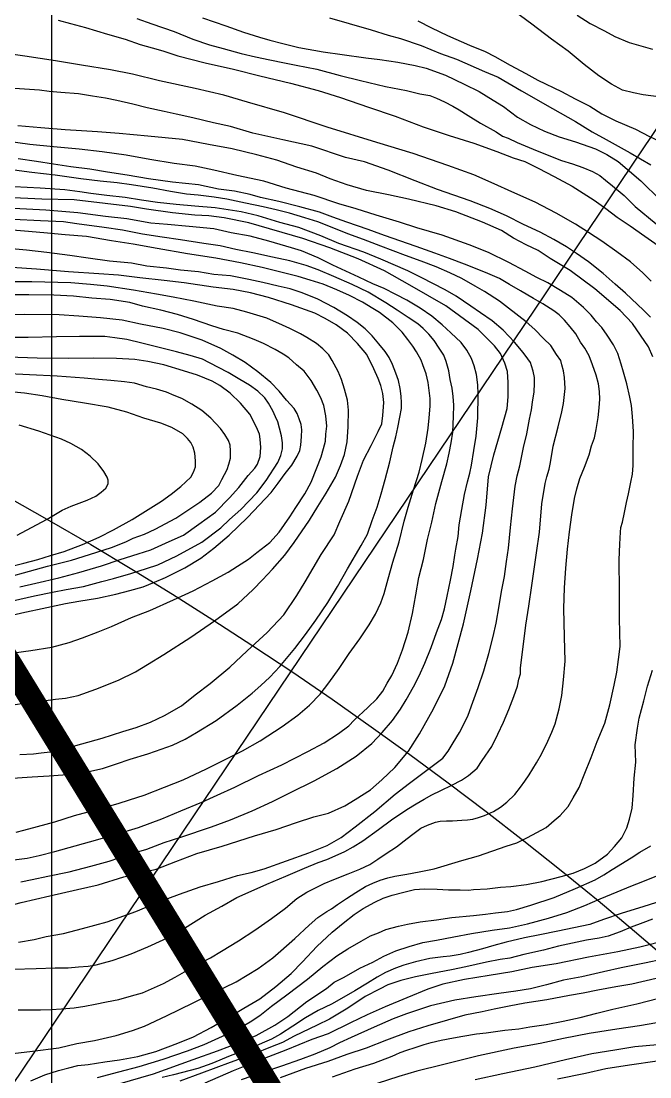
# Model space of a CAD drawing. Header units: millimetres. Extents: x 548366 to 1117317, y 7446967 to 14899125.
# Drawn here: x 555345 to 555662, y 7456867 to 7457399 of the extents above; entities that cross this region are included whole.
import ezdxf

# ---------------------------------------------------------------- set-up
doc = ezdxf.new("R2010")
doc.units = ezdxf.units.MM
doc.header["$MEASUREMENT"] = 0
doc.linetypes.add('ACAD_ISO11W100', pattern=[33, 12, -3, 12, -3, 0, -3])
for name, color, linetype in [('CURVA_INTERMEDIÁRIA', 32, 'Continuous'), ('CURVA_MESTRA', 36, 'Continuous'), ('ELETRO_PROP', 230, 'Continuous'), ('MALHA_TM', 8, 'Continuous'), ('RADIAIS', 222, 'Continuous')]:
    doc.layers.add(name, color=color, linetype=linetype)

msp = doc.modelspace()

# ---------------------------------------------------------------- linework, layer by layer
at = {"layer": 'CURVA_INTERMEDIÁRIA'}
for points, elevation in [([(555669.79, 7457360.2), (555658.18, 7457361.71), (555653.26, 7457362.75), (555647.78, 7457364.18), (555642.21, 7457367.12), (555635.84, 7457371.26), (555628.36, 7457376.98), (555620.31, 7457383.7), (555612.04, 7457389.82), (555602.02, 7457397.38), (555593.18, 7457403.97)], 420), ([(555363.36, 7457399.32), (555369.59, 7457397.76), (555377.16, 7457395.69), (555388.16, 7457392.27), (555397.08, 7457389.78), (555404.66, 7457387.19), (555410.78, 7457385.42), (555416.07, 7457383.87), (555423.64, 7457381.38), (555437.41, 7457377.92), (555451.72, 7457374.71), (555464.9, 7457371.39), (555480.36, 7457367.66), (555494.44, 7457364.01), (555505.65, 7457360.38), (555519.66, 7457355.51), (555533.25, 7457350.95), (555547.36, 7457345.66), (555560.33, 7457341.31), (555572.75, 7457337.31), (555584.48, 7457333.16), (555592.57, 7457330.05), (555598.49, 7457328.08), (555605.23, 7457324.77), (555613.32, 7457320.62), (555622.35, 7457315.64), (555633.45, 7457308.59), (555639.32, 7457304.49), (555645.13, 7457300.13), (555651.56, 7457295.78), (555659.03, 7457290.49), (555667.33, 7457284.68)], 470), ([(555402.95, 7457400.18), (555410.56, 7457397.58), (555421.76, 7457393.64), (555431.14, 7457389.75), (555439.65, 7457386.98), (555446.46, 7457385.1), (555455.6, 7457382.59), (555462.86, 7457380.89), (555470.02, 7457379.46), (555477.37, 7457377.85), (555483.28, 7457376.77), (555493.75, 7457374.7), (555505.49, 7457371.47), (555515.7, 7457368.97), (555528.34, 7457366.01), (555538.82, 7457363.86), (555545.54, 7457362.25), (555550.62, 7457361.4), (555553.94, 7457360.15), (555557.97, 7457358.27), (555562.18, 7457356.12), (555565.4, 7457354.15), (555569.97, 7457351.37), (555576.24, 7457347.52), (555584.13, 7457343.14), (555587.27, 7457340.99), (555590.04, 7457339.91), (555594.7, 7457337.67), (555602.68, 7457334.36), (555610.56, 7457331.14), (555616.97, 7457328.66), (555622.62, 7457326.96), (555627.82, 7457325.08), (555632.65, 7457323.11), (555636.24, 7457321.05), (555639.1, 7457318.73), (555642.69, 7457315.86), (555648.51, 7457310.94), (555654.16, 7457305.48), (555664.68, 7457296.65)], 460), ([(555500, 7457400.61), (555509.94, 7457397.74), (555521.05, 7457394.52), (555529.65, 7457391.92), (555535.81, 7457390.09), (555546.29, 7457386.69), (555556.06, 7457382.66), (555564.03, 7457379.79), (555578.19, 7457373.53), (555585, 7457370.66), (555596.78, 7457363.82), (555612.46, 7457354.86), (555624.02, 7457348.24), (555632.53, 7457343.14), (555639.58, 7457339.25), (555651.67, 7457332.44), (555661.97, 7457326.44)], 440), ([(555544.56, 7457399.01), (555551.55, 7457395.52), (555559.52, 7457391.67), (555570.59, 7457386.87), (555578.48, 7457383.56), (555583.32, 7457381.05), (555591.2, 7457376.76), (555599, 7457372.55), (555605, 7457369.15), (555616.97, 7457363.47), (555623.87, 7457359.8), (555631.31, 7457356.04), (555637.4, 7457352.19), (555644.39, 7457348.7), (555654.25, 7457344.4), (555661.41, 7457340.82), (555668.91, 7457337.2)], 430), ([(555624.85, 7457401.94), (555631.38, 7457397.65), (555638.67, 7457393.95), (555643.92, 7457391.17), (555651.08, 7457388.07), (555662.93, 7457384.81)], 410), ([(555662.17, 7457267.88), (555657.98, 7457271.99), (555651.75, 7457277.47), (555644.94, 7457282.56), (555637.29, 7457287.94), (555630.68, 7457292.38), (555624.03, 7457296.58), (555614.31, 7457302.15), (555603.73, 7457307.62), (555593.43, 7457312.15), (555581.53, 7457317.53), (555572.78, 7457321.34), (555559.65, 7457326.06), (555542.27, 7457332.1), (555523.95, 7457337.67), (555498.95, 7457345.45), (555477.41, 7457352.63), (555458.71, 7457358.1), (555446.76, 7457361.62), (555432.31, 7457365.02), (555414.45, 7457368.79), (555400.76, 7457372.1), (555389.64, 7457374.3), (555375.09, 7457376.66), (555361.97, 7457378.83), (555346.47, 7457381.19), (555328.84, 7457383.74)], 480), ([(555661.79, 7457249.64), (555658.26, 7457253.19), (555655.23, 7457256.02), (555649.28, 7457261.77), (555644.09, 7457266.21), (555637.95, 7457271.59), (555630.68, 7457277.54), (555624.54, 7457281.78), (555619.5, 7457285.05), (555613.07, 7457288.82), (555606.27, 7457292.5), (555597.87, 7457296.37), (555589.27, 7457300.81), (555580.96, 7457304.39), (555571.04, 7457308.26), (555562.67, 7457311.23), (555554.45, 7457314.06), (555543.21, 7457318.31), (555529.61, 7457323.69), (555517.71, 7457327.94), (555508.17, 7457330.2), (555491.2, 7457335.81), (555476.56, 7457339.11), (555461.45, 7457342.51), (555450.11, 7457345.72), (555441.64, 7457347.72), (555431.16, 7457350.17), (555422.75, 7457352.06), (555416.7, 7457353.29), (555408.2, 7457355.18), (555401.03, 7457357.06), (555392.94, 7457358.88), (555387.18, 7457360.11), (555380.57, 7457361.15), (555373.58, 7457362.28), (555364.7, 7457362.85), (555358.75, 7457363.41), (555353.84, 7457364.07), (555338.77, 7457365.12)], 490), ([(555337.58, 7456878.1), (555350.42, 7456879.61), (555363.74, 7456881.31), (555372.71, 7456883.39), (555381.59, 7456884.9), (555392.55, 7456887.44), (555400.76, 7456889.99), (555406.88, 7456892.11), (555417.84, 7456897.4), (555431.35, 7456904), (555440.98, 7456908.63), (555453.07, 7456914.48), (555464.12, 7456921.27), (555471.58, 7456926.56), (555475.52, 7456930.12), (555482.6, 7456936.44), (555489.78, 7456943.05), (555494.22, 7456946.92), (555498.66, 7456949.94), (555501.02, 7456951.35), (555504.14, 7456953.52), (555508.58, 7456956.45), (555513.39, 7456959.56), (555518.21, 7456962.58), (555521.9, 7456964.28), (555525.58, 7456965.79), (555529.55, 7456967.02), (555532.92, 7456967.83), (555538.97, 7456968.87), (555545.2, 7456970), (555552.85, 7456971.42), (555566.83, 7456975.76), (555575.24, 7456978.12), (555589.03, 7456982.93), (555594.41, 7456984.63), (555599.89, 7456987.37), (555604.5, 7456989.78), (555609.22, 7456992.33), (555613.37, 7456995.82), (555616.4, 7456998.37), (555620.36, 7457002.9), (555622.91, 7457007.33), (555625.94, 7457012.53), (555628.49, 7457018.85), (555631.89, 7457027.63), (555634.92, 7457035.72), (555638.79, 7457044.97), (555641.43, 7457054.13), (555643.51, 7457064.13), (555644.83, 7457070.64), (555645.69, 7457077.05), (555646.54, 7457083.56), (555646.26, 7457097.63), (555646.26, 7457111.5), (555646.07, 7457127.33), (555646.45, 7457135.16), (555646.73, 7457141.3), (555646.92, 7457143.56), (555647.68, 7457146.3), (555648.81, 7457151.21), (555649.75, 7457156.12), (555650.81, 7457160.64), (555651.94, 7457166.49), (555652.7, 7457170.45), (555653.17, 7457174.79), (555653.07, 7457183.66), (555653.26, 7457192.06), (555652.7, 7457199.61), (555652.22, 7457205.07), (555651.47, 7457209.32), (555649.96, 7457216.02), (555648.26, 7457221.97), (555647.12, 7457225.93), (555645.33, 7457231.4), (555643.15, 7457235.65), (555640.04, 7457240.56), (555637.27, 7457244.39), (555634.63, 7457247.31), (555631.89, 7457250.71), (555628.11, 7457254.49), (555622.16, 7457259.58), (555616.49, 7457263.17), (555610.07, 7457267.04), (555604.59, 7457269.68), (555598.73, 7457272.89), (555590.46, 7457277.28), (555580.26, 7457282.19), (555570.53, 7457286.16), (555556.84, 7457290.97), (555544.09, 7457294.74), (555535.3, 7457297.58), (555523.53, 7457301.08), (555513.52, 7457304.29), (555504.73, 7457306.84), (555492.33, 7457311.03), (555478.26, 7457314.71), (555466.92, 7457318.2), (555453.42, 7457321.13), (555441.74, 7457323.79), (555432.38, 7457325.77), (555421.71, 7457327.19), (555409.53, 7457329.07), (555397.63, 7457331.34), (555385.48, 7457332.96), (555373.95, 7457334.28), (555361.01, 7457335.6), (555349.11, 7457336.73), (555333.09, 7457338.82)], 510), ([(555343.15, 7456900.44), (555348.8, 7456900.35), (555354.45, 7456900.44), (555359.75, 7456900.53), (555364.97, 7456900.95), (555371.39, 7456901.47), (555376.7, 7456902.24), (555381.92, 7456903.26), (555387.71, 7456904.4), (555393.87, 7456905.68), (555400.29, 7456907.39), (555405.77, 7456908.93), (555416.38, 7456913.72), (555422.28, 7456916.88), (555431.7, 7456922.18), (555440.05, 7456926.59), (555445.61, 7456929.92), (555454.17, 7456935.14), (555462.39, 7456940.61), (555470.86, 7456946.51), (555477.87, 7456951.64), (555483.65, 7456956.48), (555488.7, 7456959.65), (555493.06, 7456961.96), (555497.43, 7456964.18), (555502.22, 7456966.15), (555509.49, 7456969.05), (555515.4, 7456971.28), (555520.36, 7456973.67), (555524.38, 7456976.41), (555528.71, 7456979.18), (555533.85, 7456982.52), (555539.24, 7456986.79), (555542.06, 7456988.93), (555546.17, 7456992.01), (555549.51, 7456993.46), (555553.53, 7456995), (555555.84, 7456995.6), (555559.01, 7456995.68), (555562, 7456995.68), (555566.71, 7456996.11), (555569.62, 7456996.28), (555572.27, 7456996.54), (555575.18, 7456997.39), (555578.23, 7456998.45), (555582.76, 7457000.41), (555586.27, 7457002.55), (555589.44, 7457005.03), (555593.55, 7457008.96), (555596.28, 7457012.64), (555598.51, 7457015.63), (555600.65, 7457018.97), (555604.42, 7457024.93), (555606.91, 7457029.37), (555610.16, 7457035.79), (555612.21, 7457040.41), (555613.84, 7457044.6), (555615.75, 7457052.09), (555617.2, 7457058.84), (555618.06, 7457066.71), (555618.83, 7457076.12), (555618.48, 7457088.49), (555618.14, 7457102.68), (555618.48, 7457113.12), (555619.25, 7457123.01), (555620.02, 7457132.59), (555621.05, 7457141.48), (555622.25, 7457150.01), (555623.54, 7457158.14), (555624.74, 7457163.01), (555626.19, 7457168.31), (555628.59, 7457174.04), (555630.9, 7457180.28), (555632.1, 7457184.7), (555633.56, 7457188.89), (555634.5, 7457193), (555635.52, 7457199.07), (555636.04, 7457203.94), (555636.29, 7457208.3), (555636.12, 7457212.15), (555635.69, 7457215.97), (555634.41, 7457220.33), (555632.61, 7457225.63), (555630.99, 7457230.16), (555628.76, 7457234.01), (555626.62, 7457237.09), (555624.14, 7457241.19), (555621.39, 7457244.83), (555618.48, 7457248.17), (555615.83, 7457250.9), (555613.18, 7457252.78), (555607.53, 7457256.29), (555602.91, 7457259.03), (555596.4, 7457262.96), (555590.73, 7457266.08), (555585.68, 7457269.16), (555578.75, 7457272.15), (555568.05, 7457276.34), (555560.6, 7457279.16), (555553.11, 7457281.92), (555543.7, 7457285.34), (555527.87, 7457290.9), (555522.82, 7457292.69), (555519.56, 7457293.89), (555508.75, 7457297.6), (555501.74, 7457300.08), (555495.06, 7457302.56), (555485.13, 7457305.21), (555474.55, 7457308.05), (555465.31, 7457310.02), (555460.09, 7457311.47), (555452.22, 7457313.18), (555444.17, 7457314.21), (555433.99, 7457316.34), (555421.01, 7457317.64), (555408.78, 7457319.35), (555398.16, 7457321.23), (555388.24, 7457322.77), (555379.25, 7457324.3), (555369.7, 7457325.43), (555360.97, 7457326.72), (555352.41, 7457328.08), (555343.09, 7457329.54)], 520), ([(555340.68, 7456920.83), (555352.26, 7456921.23), (555361.84, 7456921.54), (555368.34, 7456921.61), (555373.59, 7456922), (555378.46, 7456922.38), (555382.4, 7456923.08), (555386.19, 7456924.08), (555390.51, 7456925.24), (555395.38, 7456926.94), (555400.1, 7456928.64), (555408.58, 7456932.16), (555416.23, 7456935.71), (555426.98, 7456941.65), (555437.33, 7456948.06), (555445.75, 7456952.62), (555453.45, 7456956.98), (555460.63, 7456960.23), (555468.44, 7456963.78), (555478.02, 7456967.79), (555487.45, 7456971.89), (555494.32, 7456974.67), (555498.65, 7456976.21), (555502.96, 7456978.11), (555507.83, 7456980.19), (555512, 7456982.51), (555516.87, 7456985.6), (555524.83, 7456991.31), (555531.4, 7456996.18), (555538.97, 7457001.35), (555543.69, 7457004.28), (555547.71, 7457006.68), (555551.7, 7457008.82), (555556.11, 7457010.99), (555561.75, 7457013.69), (555566.62, 7457016.24), (555570.1, 7457018.48), (555574.5, 7457022.26), (555577.05, 7457026.12), (555581.84, 7457033.15), (555584.86, 7457039.32), (555587.73, 7457045.48), (555590.51, 7457051.81), (555593.06, 7457058.45), (555594.76, 7457063.63), (555595.53, 7457067.18), (555596.31, 7457069.73), (555596.31, 7457072.82), (555597.86, 7457084.7), (555599.01, 7457094.35), (555600.56, 7457103.93), (555602.11, 7457114.41), (555604.43, 7457130.86), (555605.98, 7457141.28), (555607.14, 7457155.48), (555608.84, 7457165.75), (555609.69, 7457169.15), (555610.77, 7457173.01), (555611.39, 7457176.4), (555612.86, 7457184.57), (555615.25, 7457194.38), (555617.11, 7457201.87), (555617.96, 7457206.04), (555618.42, 7457209.13), (555618.89, 7457213.67), (555618.5, 7457219.31), (555617.96, 7457222.63), (555617.19, 7457225.56), (555616.65, 7457227.73), (555614.56, 7457230.81), (555611.55, 7457235.29), (555607.99, 7457238.92), (555603.51, 7457243.4), (555599.18, 7457247.26), (555590.34, 7457254.26), (555585.7, 7457257.65), (555578.13, 7457262.6), (555573.49, 7457265.3), (555566.69, 7457269.16), (555560.78, 7457272.05), (555553.75, 7457275.07), (555546.25, 7457277.92), (555538.37, 7457280.7), (555526.01, 7457285.41), (555517.2, 7457288.89), (555509.28, 7457291.7), (555500.62, 7457295.17), (555494.21, 7457297.8), (555487.56, 7457299.8), (555479.91, 7457302.04), (555473.19, 7457303.82), (555466.57, 7457305.24), (555457.77, 7457307.17), (555448.34, 7457309.1), (555442, 7457310.1), (555433.81, 7457311.11), (555428.01, 7457311.72), (555420, 7457313.06), (555411.04, 7457314.76), (555400.22, 7457316.3), (555393.03, 7457317.3), (555384.56, 7457318.15), (555374.75, 7457319.39), (555361.76, 7457321.32), (555350.02, 7457322.63), (555341.21, 7457323.71)], 530), ([(555343.25, 7456934.6), (555351.28, 7456935.91), (555357.22, 7456937.32), (555366.03, 7456938.95), (555375.54, 7456941.34), (555387.98, 7456944.74), (555402.5, 7456949.91), (555413.99, 7456954.82), (555424.42, 7456958.68), (555434.86, 7456962.39), (555444.05, 7456965.17), (555453.79, 7456968.1), (555460.67, 7456969.57), (555467.14, 7456971.53), (555478.34, 7456975.46), (555489.62, 7456979.48), (555498.9, 7456983.18), (555505.97, 7456987.31), (555513.08, 7456992.64), (555522.97, 7457000.44), (555533.18, 7457009.09), (555540.44, 7457014.65), (555547.12, 7457019.65), (555553.77, 7457024.82), (555557.17, 7457027.37), (555559.88, 7457030.84), (555562.35, 7457035.09), (555565.59, 7457040.19), (555568.53, 7457045.82), (555569.92, 7457048.99), (555572.33, 7457055.61), (555575.03, 7457062.95), (555577.81, 7457071.28), (555580.36, 7457080.09), (555582.54, 7457088.64), (555584.08, 7457095.44), (555585.63, 7457104.08), (555586.79, 7457111.34), (555588.27, 7457118.88), (555589.35, 7457126.45), (555590.28, 7457133.17), (555591.29, 7457143.64), (555592.37, 7457153.06), (555593.68, 7457164.41), (555594.69, 7457169.73), (555596.08, 7457174.75), (555597.86, 7457183.93), (555599.56, 7457190.88), (555600.95, 7457198.22), (555601.88, 7457202.91), (555602.42, 7457206.77), (555603.19, 7457211.94), (555603.42, 7457216.19), (555603.34, 7457219.28), (555602.8, 7457222.37), (555601.8, 7457225.15), (555601.33, 7457226.85), (555600.1, 7457228.62), (555597.63, 7457231.86), (555593.37, 7457237.08), (555587.57, 7457243.03), (555582.01, 7457247.74), (555576.14, 7457251.91), (555571.27, 7457255.15), (555563.96, 7457260.19), (555558.4, 7457263.36), (555546.25, 7457269.72), (555539.6, 7457272.97), (555525.92, 7457278.84), (555517.34, 7457282.39), (555504.86, 7457286.81), (555495.74, 7457290.68), (555484.69, 7457294.85), (555475.11, 7457297.32), (555464.17, 7457300.82), (555455.59, 7457302.83), (555442.46, 7457304.76), (555432.25, 7457305.61), (555422.75, 7457306.38), (555413.35, 7457307.47), (555405.39, 7457308.62), (555397.12, 7457309.94), (555387.85, 7457310.94), (555379.81, 7457311.94), (555374.25, 7457312.87), (555366.69, 7457313.89), (555354.17, 7457314.74), (555341.11, 7457315.36)], 540), ([(555344.47, 7456964.93), (555350.24, 7456966.12), (555358.06, 7456967.73), (555368.85, 7456970.03), (555379.81, 7456972.83), (555388.99, 7456975.29), (555398.82, 7456978.79), (555408, 7456981.42), (555416.75, 7456984.81), (555425.17, 7456987.53), (555440.63, 7456992.71), (555450.23, 7456996.19), (555461.18, 7457000.74), (555471.38, 7457005.49), (555480.39, 7457009.99), (555492.37, 7457015.93), (555503.8, 7457022.01), (555513.49, 7457028.38), (555521.47, 7457034.75), (555526.57, 7457040.18), (555531.76, 7457046.21), (555535.83, 7457052.07), (555538.76, 7457056.73), (555542.33, 7457063.18), (555545.3, 7457068.87), (555548.1, 7457075.15), (555551.33, 7457083.13), (555554.05, 7457090.61), (555556.45, 7457097.21), (555557.98, 7457102.65), (555559.42, 7457109.02), (555561.03, 7457117.08), (555562.39, 7457123.88), (555563.24, 7457129.73), (555563.68, 7457132.7), (555564.87, 7457138.98), (555565.38, 7457144.92), (555566.82, 7457152.65), (555568.1, 7457160.29), (555569.63, 7457166.57), (555570.73, 7457170.99), (555571.67, 7457174.97), (555572.86, 7457182.44), (555574.05, 7457189.66), (555574.81, 7457198.91), (555575.07, 7457210.88), (555574.81, 7457215.46), (555574.13, 7457220.81), (555572.94, 7457225.06), (555571.67, 7457228.79), (555569.29, 7457233.04), (555566.4, 7457236.94), (555561.3, 7457241.78), (555556.88, 7457245.77), (555551.67, 7457250.16), (555545.72, 7457254.23), (555539.01, 7457258.14), (555533.57, 7457261.11), (555527.62, 7457264.17), (555521.89, 7457266.38), (555514.84, 7457269.86), (555501.83, 7457275.81), (555494.36, 7457279.63), (555485.94, 7457283.02), (555480.85, 7457284.64), (555469.49, 7457287.97), (555460.14, 7457290.52), (555450.45, 7457292.22), (555441.82, 7457294.11), (555429.41, 7457295.38), (555418.45, 7457296.31), (555409.96, 7457297.08), (555397.97, 7457299.2), (555387.18, 7457300.39), (555373.2, 7457302.19), (555357.14, 7457303.55), (555340.82, 7457304.48)], 560), ([(555332.97, 7456975.05), (555347.76, 7456976.83), (555353.79, 7456978.19), (555361.69, 7456980.23), (555371.97, 7456983.03), (555383.26, 7456986.28), (555392.52, 7456988.91), (555403.82, 7456992.31), (555415.55, 7456996.64), (555425.07, 7457000.71), (555435.69, 7457005.04), (555443.49, 7457008.58), (555452.41, 7457012.65), (555464.3, 7457018.6), (555476.12, 7457023.95), (555489.12, 7457030.65), (555497.44, 7457034.98), (555504.55, 7457039.7), (555509.74, 7457043.61), (555512.54, 7457046.41), (555519.43, 7457052.78), (555523.93, 7457057.28), (555526.9, 7457061.1), (555529.2, 7457065.09), (555531.41, 7457069), (555534.39, 7457075.26), (555536.85, 7457081.97), (555539.74, 7457090.89), (555541.87, 7457100.23), (555543.59, 7457109.71), (555545.12, 7457118.37), (555547.5, 7457127.45), (555549.45, 7457137.47), (555551.68, 7457146.3), (555553.72, 7457155.73), (555556.61, 7457166.76), (555559.16, 7457175.76), (555560.44, 7457181.01), (555561.37, 7457186.27), (555562.22, 7457191.71), (555562.47, 7457195.78), (555562.56, 7457199.52), (555562.73, 7457205.21), (555562.47, 7457209.62), (555561.88, 7457213.78), (555560.86, 7457218.2), (555560.18, 7457222.51), (555558.91, 7457227.35), (555557.72, 7457230.41), (555555.42, 7457234.06), (555552.79, 7457237.96), (555550.15, 7457241.02), (555547.35, 7457243.91), (555544.63, 7457246.37), (555539.79, 7457249.51), (555534.26, 7457253.16), (555528.44, 7457256.96), (555519.61, 7457262.22), (555511.45, 7457266.13), (555502.19, 7457270.12), (555494.29, 7457273.51), (555488.28, 7457275.67), (555480.04, 7457278.04), (555471.37, 7457279.83), (555461.51, 7457282.12), (555452.93, 7457283.82), (555444.94, 7457285.6), (555436.81, 7457286.73), (555424.91, 7457288.68), (555415.82, 7457289.96), (555405.88, 7457291.48), (555395.68, 7457293.44), (555386.51, 7457294.88), (555372.77, 7457296.75), (555365.97, 7457297.69), (555354.42, 7457298.28), (555340.82, 7457298.88)], 570), ([(555342.17, 7456989.93), (555346.08, 7456991.04), (555352.97, 7456992.82), (555361.63, 7456995.2), (555371.49, 7456998.34), (555383.47, 7457001.56), (555393.58, 7457004.37), (555399.25, 7457006.27), (555406.64, 7457008.56), (555416.92, 7457012.64), (555426.27, 7457016.37), (555438.08, 7457021.98), (555447.43, 7457026.65), (555456.24, 7457031.03), (555465.16, 7457035.95), (555476.29, 7457043.25), (555484.03, 7457049.03), (555489.97, 7457054.04), (555495.37, 7457059.52), (555499.78, 7457065.3), (555504.97, 7457072.43), (555509.98, 7457079.99), (555515.42, 7457087.46), (555520.03, 7457094.48), (555523.26, 7457099.83), (555525.9, 7457105.6), (555527.6, 7457110.27), (555529.64, 7457117.75), (555532.01, 7457126.13), (555535.24, 7457136.32), (555537.7, 7457146.76), (555539.74, 7457153.81), (555542.48, 7457162.54), (555545.29, 7457171.46), (555546.81, 7457177.91), (555548.6, 7457186.06), (555549.79, 7457193.62), (555550.3, 7457198.87), (555550.73, 7457204.81), (555550.81, 7457208.64), (555550.3, 7457212.71), (555549.88, 7457216.79), (555548.86, 7457221.03), (555547.07, 7457225.62), (555546.22, 7457227.99), (555543.93, 7457232.15), (555542.04, 7457235.03), (555539.57, 7457238.34), (555536.69, 7457242.16), (555532.01, 7457246.74), (555525.21, 7457251.92), (555521.99, 7457254.04), (555516.72, 7457257.27), (555510.09, 7457260.58), (555503.8, 7457263.47), (555496.92, 7457266.36), (555490.29, 7457268.31), (555484.2, 7457270.11), (555476.3, 7457272.23), (555466.11, 7457274.69), (555455.23, 7457277.07), (555442.76, 7457279.48), (555428.57, 7457281.61), (555413.28, 7457284.24), (555401.13, 7457286.53), (555390.25, 7457288.14), (555377.53, 7457290.28), (555366.91, 7457291.21), (555356.03, 7457292.23), (555346.34, 7457293.08), (555336.06, 7457293.84)], 580), ([(555337.79, 7457016.99), (555350.18, 7457017.93), (555358.76, 7457018.35), (555365.64, 7457018.95), (555371.85, 7457019.63), (555377.28, 7457020.31), (555385.61, 7457022), (555392.75, 7457024.38), (555399.63, 7457026.84), (555408.55, 7457029.48), (555412.35, 7457030.86), (555421.02, 7457033.92), (555427.39, 7457036.89), (555433, 7457040.2), (555443.03, 7457046.23), (555453.48, 7457053.95), (555461.13, 7457060.07), (555465.52, 7457063.95), (555470.02, 7457068.11), (555475.12, 7457073.55), (555482.68, 7457082.63), (555488.03, 7457089.6), (555493.13, 7457096.81), (555499.19, 7457105.81), (555504.03, 7457113.79), (555509.13, 7457122.7), (555516.1, 7457134.51), (555519.16, 7457140.28), (555521.57, 7457147.15), (555524.12, 7457153.78), (555526.07, 7457160.65), (555528.11, 7457167.79), (555530.49, 7457176.79), (555532.19, 7457184.26), (555533.47, 7457189.33), (555534.49, 7457194), (555535.59, 7457199.17), (555536.36, 7457203.59), (555536.36, 7457206.48), (555536.27, 7457209.87), (555535.68, 7457213.69), (555534.82, 7457217.75), (555533.55, 7457221.4), (555531.85, 7457225.73), (555530.15, 7457229.3), (555528.2, 7457232.27), (555524.97, 7457236.26), (555521.65, 7457240.17), (555518.08, 7457243.82), (555514.09, 7457246.96), (555509.2, 7457250.39), (555502.32, 7457254.55), (555494.16, 7457258.71), (555486.26, 7457261.85), (555480.31, 7457263.89), (555474.28, 7457265.25), (555466.54, 7457267.12), (555459.41, 7457268.56), (555450.19, 7457270.45), (555441.86, 7457271.22), (555434.13, 7457272.58), (555424.95, 7457273.43), (555417.9, 7457274.44), (555408.08, 7457275.3), (555400.26, 7457276.83), (555389.21, 7457277.93), (555378.51, 7457279.46), (555369.12, 7457280.67), (555357.56, 7457282.28), (555347.28, 7457283.39), (555338.18, 7457284.32)], 590), ([(555339.38, 7457054), (555348.56, 7457055.36), (555355.87, 7457056.12), (555361.98, 7457057.05), (555367.08, 7457057.56), (555373.37, 7457058.92), (555382.38, 7457062.06), (555393.76, 7457066.56), (555402.35, 7457070.89), (555408.3, 7457074.46), (555416.6, 7457079.52), (555430.11, 7457088.35), (555442.09, 7457096.59), (555453.9, 7457105.08), (555461.55, 7457112.38), (555466.35, 7457117.21), (555471.37, 7457122.65), (555477.57, 7457129.61), (555482.24, 7457135.98), (555489.98, 7457147.36), (555494.14, 7457154.23), (555498.42, 7457160.94), (555503.1, 7457168.92), (555505.65, 7457174.78), (555507.68, 7457180.39), (555509.04, 7457186.75), (555509.55, 7457194.31), (555509.72, 7457202.72), (555509.14, 7457207.87), (555507.69, 7457213.39), (555506.16, 7457218.15), (555504.46, 7457222.22), (555501.49, 7457227.74), (555499.7, 7457230.63), (555496.64, 7457233.69), (555493.47, 7457236.36), (555488.71, 7457239.42), (555485.48, 7457241.29), (555480.04, 7457243.92), (555476.39, 7457245.7), (555468.57, 7457249.18), (555458.46, 7457252.24), (555451.54, 7457253.96), (555443.38, 7457255.24), (555431.74, 7457257.7), (555421.2, 7457259.74), (555412.87, 7457261.26), (555401.26, 7457263.23), (555388, 7457265.35), (555379.59, 7457266.2), (555369.65, 7457266.88), (555350.13, 7457267.39), (555331.26, 7457267.39)], 610), ([(555341.06, 7457080.36), (555349.55, 7457081.63), (555360.09, 7457083.33), (555368.84, 7457085.54), (555375.64, 7457087.91), (555383.46, 7457091.06), (555390.24, 7457093.65), (555400.35, 7457098.23), (555409.53, 7457101.71), (555421.51, 7457107.06), (555431.37, 7457111.73), (555440.97, 7457116.66), (555448.96, 7457121.07), (555453.69, 7457124.02), (555459.21, 7457127.67), (555463.46, 7457130.98), (555469.92, 7457136.08), (555474.68, 7457141.17), (555480.11, 7457148.9), (555483.17, 7457153.65), (555487.7, 7457160.5), (555490.85, 7457166.44), (555493.74, 7457173.66), (555495.86, 7457179.26), (555497.05, 7457183.5), (555497.98, 7457187.16), (555498.24, 7457190.72), (555498.67, 7457194.7), (555498.16, 7457199.88), (555497.14, 7457205.06), (555495.78, 7457209.05), (555493.74, 7457212.78), (555490.85, 7457217.71), (555487.28, 7457222.38), (555483.46, 7457225.69), (555479.6, 7457229.13), (555476.8, 7457230.92), (555472.72, 7457233.38), (555466.86, 7457236.35), (555462.18, 7457238.47), (555453.94, 7457241.62), (555446.72, 7457243.48), (555440.77, 7457245.27), (555431.46, 7457248.43), (555423.47, 7457251.06), (555415.14, 7457253.18), (555405.88, 7457255.22), (555399.5, 7457257), (555389.56, 7457258.62), (555380.3, 7457259.3), (555370.98, 7457260.16), (555361.12, 7457260.75), (555348.46, 7457260.84), (555339.45, 7457260.84)], 620), ([(555330.76, 7457097.19), (555344.95, 7457100.5), (555357.61, 7457103.22), (555366.96, 7457105.34), (555373.67, 7457106.53), (555383.09, 7457108), (555392.44, 7457109.95), (555399.49, 7457111.91), (555406.12, 7457113.69), (555411.81, 7457115.98), (555417.42, 7457118.36), (555427.1, 7457123.29), (555435.26, 7457128.21), (555441.85, 7457133.11), (555449.5, 7457139.73), (555458.68, 7457148.56), (555470.66, 7457161.3), (555474.23, 7457165.89), (555477.65, 7457170.79), (555481.14, 7457175.03), (555483.77, 7457179.62), (555485.13, 7457182.5), (555485.64, 7457185.05), (555485.98, 7457189.47), (555486.07, 7457192.86), (555485.73, 7457195.49), (555484.79, 7457198.47), (555483.77, 7457201.07), (555482.24, 7457203.53), (555478.33, 7457207.86), (555474.68, 7457212.36), (555470.43, 7457216.78), (555463.89, 7457222.13), (555457.6, 7457226.71), (555451.35, 7457230.48), (555445.24, 7457233.79), (555435.97, 7457238.03), (555424.76, 7457241.77), (555416.23, 7457243.92), (555404.84, 7457246.13), (555395.5, 7457248.17), (555384.62, 7457249.35), (555373.66, 7457250.12), (555363.91, 7457250.88), (555346.58, 7457250.96), (555328.99, 7457250.71)], 630), ([(555340.38, 7457106.62), (555351.42, 7457109.09), (555360.51, 7457110.95), (555367.4, 7457112.31), (555376.15, 7457113.84), (555385.33, 7457116.3), (555391.17, 7457117.96), (555399.93, 7457120.42), (555407.83, 7457122.89), (555413.52, 7457124.84), (555423.21, 7457129.34), (555435.7, 7457136.22), (555445.3, 7457143.35), (555449.64, 7457147.68), (555455.46, 7457152.68), (555463.37, 7457161.09), (555468.21, 7457167.29), (555473.99, 7457176.37), (555475.6, 7457179.94), (555476.37, 7457183.33), (555476.37, 7457186.22), (555475.95, 7457189.85), (555474.93, 7457193.76), (555474.08, 7457196.81), (555472.8, 7457199.36), (555471.44, 7457202.5), (555469.32, 7457206.32), (555467.45, 7457209.04), (555463.97, 7457212.35), (555459.72, 7457215.41), (555454.87, 7457218.29), (555449.01, 7457221.78), (555439.61, 7457226.65), (555436.04, 7457228.52), (555429.92, 7457230.38), (555422.96, 7457232.17), (555414.97, 7457234.21), (555405.54, 7457236.5), (555397.97, 7457238.45), (555391.8, 7457239.24), (555386.88, 7457239.83), (555374.13, 7457239.83), (555362.49, 7457239.75), (555348.21, 7457239.32), (555335.21, 7457239.41)], 640), ([(555336.16, 7457118.11), (555345.91, 7457120.68), (555357.98, 7457124.08), (555369.96, 7457127.13), (555379.14, 7457129.93), (555390.18, 7457133.59), (555397.41, 7457136.3), (555401.05, 7457138.14), (555406.83, 7457140.18), (555412.18, 7457142.81), (555422.55, 7457148.33), (555428.24, 7457151.98), (555434.7, 7457156.31), (555440.56, 7457160.9), (555444.3, 7457164.72), (555445.83, 7457167.86), (555448.47, 7457172.87), (555449.42, 7457175.56), (555450.18, 7457178.61), (555450.18, 7457182.18), (555449.93, 7457185.07), (555449.25, 7457187.44), (555447.29, 7457190.42), (555445.08, 7457193.47), (555440.32, 7457198.74), (555435.74, 7457202.56), (555430.64, 7457205.7), (555425.67, 7457208.61), (555421.85, 7457210.14), (555417.85, 7457211.84), (555412.84, 7457213.28), (555407.83, 7457214.56), (555401.79, 7457216.34), (555396.78, 7457217.1), (555389.81, 7457217.7), (555383.69, 7457218.21), (555376.47, 7457218.97), (555362.9, 7457219.92), (555348.8, 7457220.52), (555335.29, 7457221.28)], 660), ([(555334.74, 7457122.7), (555346.04, 7457125.59), (555353.01, 7457127.46), (555359.44, 7457129.46), (555366.41, 7457131.49), (555375.59, 7457134.98), (555384, 7457138.8), (555391.14, 7457142.36), (555400.66, 7457147.63), (555408.64, 7457152.72), (555415.41, 7457156.85), (555420.25, 7457160.33), (555425.18, 7457164.23), (555430.11, 7457168.99), (555431.55, 7457171.53), (555432.49, 7457174.17), (555432.57, 7457177.22), (555432.15, 7457181.04), (555431.3, 7457184.02), (555430.19, 7457186.39), (555428.49, 7457188.52), (555426.2, 7457190.81), (555420.56, 7457194), (555415.04, 7457196.12), (555406.46, 7457198.76), (555397.96, 7457201.73), (555388.44, 7457204.19), (555376.55, 7457206.23), (555365.25, 7457208.18), (555355.24, 7457209.99), (555346.4, 7457211.26), (555335.53, 7457212.36)], 670), ([(555342.59, 7457139.65), (555349.81, 7457143.64), (555357.8, 7457147.88), (555365.28, 7457152.3), (555369.87, 7457154.34), (555377.86, 7457157.39), (555382.27, 7457159.35), (555384.95, 7457161.45), (555387.41, 7457163.4), (555388.6, 7457165.69), (555388.6, 7457167.39), (555388.01, 7457169), (555386.31, 7457171.8), (555383.5, 7457175.62), (555379.51, 7457179.62), (555375.01, 7457182.93), (555369.74, 7457185.9), (555364.98, 7457188.19), (555353.54, 7457192.2), (555343.68, 7457195.26)], 680), ([(555383.08, 7456866.32), (555393.84, 7456869.11), (555404.13, 7456871.84), (555416.31, 7456875.52), (555428.5, 7456879.77), (555436.91, 7456882.88), (555446.07, 7456887.04), (555453.72, 7456890.62), (555460.14, 7456894.4), (555464.93, 7456897.48), (555470.88, 7456902.29), (555478.53, 7456907.96), (555488.92, 7456915.79), (555496.76, 7456922.3), (555503.85, 7456927.68), (555509.37, 7456931.14), (555516.07, 7456935.1), (555520.7, 7456937.65), (555524.76, 7456939.26), (555528.54, 7456940.96), (555534.77, 7456942.56), (555539.31, 7456943.6), (555545.82, 7456944.83), (555554.04, 7456945.86), (555561.79, 7456946.9), (555572.63, 7456947.96), (555578.68, 7456948.63), (555583.78, 7456949.29), (555589.82, 7456950.04), (555594.36, 7456950.98), (555601.53, 7456953.16), (555613.34, 7456957.12), (555624.11, 7456961.65), (555633.9, 7456965.93), (555638.34, 7456968.48), (555642.49, 7456971.22), (555652.13, 7456977.07), (555656.47, 7456979.9), (555661.95, 7456983.11)], 490), ([(555393.44, 7456862.85), (555411.39, 7456868.14), (555431.32, 7456875.31), (555443.6, 7456879.65), (555449.91, 7456882.16), (555456.61, 7456884.8), (555463.13, 7456887.44), (555472.48, 7456892.73), (555479.09, 7456897.07), (555488.73, 7456904.53), (555498.55, 7456911.23), (555502.47, 7456914.31), (555507.47, 7456916.85), (555515.31, 7456921.38), (555521.83, 7456924.5), (555527.5, 7456927.52), (555533.54, 7456930.07), (555540.15, 7456932.33), (555547.14, 7456934.31), (555554.04, 7456935.54), (555562.8, 7456937.28), (555571.68, 7456938.97), (555581.98, 7456940.58), (555590.76, 7456941.81), (555599.92, 7456943.69), (555610.41, 7456946.62), (555619.66, 7456949.45), (555628.83, 7456952.94), (555636.55, 7456956.3), (555645.05, 7456959.89), (555651.95, 7456962.72), (555657.99, 7456965.17), (555665.08, 7456968)], 480), ([(555667.56, 7456955.31), (555658.54, 7456952.52), (555647.12, 7456948.99), (555638.1, 7456945.88), (555631.25, 7456943.5), (555623.19, 7456941.69), (555615.2, 7456940.14), (555606.07, 7456938.27), (555598.39, 7456936.72), (555589.06, 7456934.44), (555582.83, 7456932.88), (555577.23, 7456931.12), (555570.17, 7456929.36), (555565.92, 7456928.32), (555560.94, 7456927.49), (555557.41, 7456927.08), (555550.59, 7456926.32), (555543.43, 7456924.66), (555537.62, 7456922.9), (555533.37, 7456921.45), (555528.29, 7456919.27), (555524.14, 7456916.79), (555519.26, 7456913.88), (555512.83, 7456909.94), (555507.22, 7456906.83), (555501, 7456903.31), (555494.36, 7456899.99), (555487.98, 7456896.31), (555481.65, 7456892.16), (555475.32, 7456888.12), (555470.86, 7456885.63), (555466.19, 7456883.55), (555461.21, 7456881.48), (555454.88, 7456878.99), (555450, 7456877.13), (555440.7, 7456873.34), (555433.64, 7456870.85), (555421.4, 7456867.54), (555415.8, 7456866.29)], 470), ([(555662.93, 7456946.17), (555657.92, 7456944.25), (555652.1, 7456942.1), (555646.54, 7456939.77), (555640.45, 7456937.53), (555635.97, 7456936.55), (555629.61, 7456935.48), (555622.62, 7456934.04), (555615.54, 7456932.52), (555607.92, 7456930.55), (555598.07, 7456928.22), (555590.9, 7456926.52), (555586.06, 7456925.81), (555579.28, 7456924.43), (555568.79, 7456922.11), (555561.54, 7456920.59), (555551.86, 7456918.71), (555543.44, 7456917.09), (555536.09, 7456915.21), (555529.55, 7456912.98), (555525.19, 7456910.79), (555518.03, 7456907.12), (555509.25, 7456901.21), (555500.02, 7456895.75), (555493.84, 7456892.71), (555482.19, 7456887.07), (555476.36, 7456883.93), (555470.36, 7456881.52), (555462.05, 7456878.16), (555449.96, 7456873.77), (555435.53, 7456868.4), (555424.6, 7456864.37)], 460), ([(555667.58, 7456925.71), (555659.61, 7456924.1), (555647.09, 7456921.56), (555638.13, 7456919.5), (555627.29, 7456917.09), (555618.06, 7456915.3), (555609.37, 7456912.97), (555601.35, 7456910.97), (555594, 7456909.8), (555585.4, 7456908.64), (555573.84, 7456907.03), (555563.27, 7456905.33), (555550.94, 7456902.37), (555538.85, 7456898.34), (555532.13, 7456895.83), (555522.63, 7456891.62), (555510.98, 7456886.43), (555505.07, 7456883.75), (555500.16, 7456881.19), (555492.72, 7456878.06), (555485.46, 7456875.37), (555475.96, 7456872.06), (555466.38, 7456868.75), (555455.54, 7456865.08)], 440), ([(555664.76, 7456916.19), (555652.48, 7456913.41), (555644.42, 7456911.98), (555635.37, 7456910.28), (555627.94, 7456908.85), (555621.04, 7456907.68), (555609.69, 7456905.51), (555598.49, 7456903.72), (555590.6, 7456902.2), (555582.99, 7456900.67), (555577.07, 7456899.42), (555568.29, 7456897.63), (555559.55, 7456895.18), (555549.7, 7456892.32), (555540.11, 7456889.27), (555528.73, 7456885.06), (555518.52, 7456881.04), (555508.75, 7456877.81), (555499.28, 7456874.29), (555487.99, 7456870.8), (555475.27, 7456866.05)], 430), ([(555501.56, 7456866.55), (555513.09, 7456870.6), (555522.4, 7456873.54), (555531.71, 7456877.04), (555533.43, 7456877.8), (555535.66, 7456878.83), (555539.08, 7456880.03), (555543.3, 7456881.46), (555547.75, 7456882.89), (555551.25, 7456883.92), (555556.35, 7456885.04), (555562.63, 7456886.23), (555567.33, 7456887.18), (555574.09, 7456888.22), (555579.1, 7456888.85), (555588.39, 7456890.13), (555595.47, 7456890.85), (555601.04, 7456891.8), (555609.31, 7456893.07), (555617.83, 7456894.66), (555626.42, 7456896.57), (555634.85, 7456898.64), (555642.88, 7456900.81), (555654.89, 7456903.43), (555666.11, 7456906.3)], 420), ([(555664.99, 7456893.8), (555656.3, 7456892.29), (555644.95, 7456890.61), (555630.95, 7456888.48), (555618, 7456886), (555606.21, 7456883.43), (555593.2, 7456881.1), (555575.12, 7456877.2), (555557.03, 7456872.69), (555544.09, 7456869.41), (555535.07, 7456866.81), (555524.16, 7456863.27)], 410), ([(555615.03, 7456865.68), (555629.03, 7456868.42), (555639.31, 7456870.76), (555651.28, 7456872.71), (555665.2, 7456874.65)], 390)]:
    msp.add_lwpolyline(points, dxfattribs=dict(at, elevation=elevation))
at = {"layer": 'CURVA_MESTRA'}
for points, elevation in [([(555436.05, 7457400.52), (555447.88, 7457396.49), (555456.66, 7457393.27), (555464.81, 7457390.76), (555470.01, 7457389.33), (555476.63, 7457387.6), (555484.6, 7457385.63), (555496.88, 7457383.48), (555506.38, 7457382.14), (555518.38, 7457380.44), (555525.46, 7457379.63), (555534.51, 7457378.2), (555543.29, 7457376.59), (555548.74, 7457375.12), (555558.51, 7457371.63), (555567.91, 7457367.15), (555575.44, 7457363.39), (555582.52, 7457359), (555587.8, 7457355.87), (555594.88, 7457350.41), (555601.33, 7457346.74), (555608.5, 7457343.42), (555615.76, 7457340.56), (555624.07, 7457338.08), (555634.19, 7457334.5), (555639.93, 7457331.73), (555645.57, 7457328.15), (555651.3, 7457323.31), (555656.95, 7457318.39), (555666.89, 7457308.72)], 450), ([(555663.09, 7457229.64), (555660.92, 7457234.73), (555656.86, 7457240.58), (555652.7, 7457246.53), (555646.56, 7457252.95), (555633.87, 7457263.95), (555621.31, 7457273.2), (555611.3, 7457279.24), (555605.16, 7457283.2), (555599.26, 7457286.07), (555592.84, 7457289.56), (555586.7, 7457293.34), (555577.16, 7457297.49), (555563.71, 7457302.72), (555553.79, 7457305.74), (555539.91, 7457309.14), (555529.8, 7457311.4), (555518.79, 7457313.58), (555509.06, 7457316.32), (555500.37, 7457319.34), (555493.48, 7457322.27), (555483.66, 7457325.29), (555473.6, 7457328.73), (555463.39, 7457331.56), (555451.02, 7457334.48), (555439.12, 7457336.75), (555425.99, 7457339.2), (555408.45, 7457340.9), (555394.09, 7457342.31), (555383.23, 7457343.16), (555375.11, 7457343.63), (555366.89, 7457344.11), (555354.56, 7457345.15), (555342.94, 7457346.19)], 500), ([(555332.34, 7456951.33), (555344.7, 7456954.6), (555359.17, 7456957.83), (555372.99, 7456961.05), (555383.45, 7456963.38), (555396.49, 7456967.38), (555412.64, 7456971.38), (555422.71, 7456975.25), (555433.14, 7456979.18), (555445.92, 7456982.92), (555462.33, 7456988.08), (555473.18, 7456991.31), (555483.38, 7456994.92), (555492.16, 7456997.76), (555499.65, 7456999.57), (555507.79, 7457003.31), (555513.04, 7457006.47), (555520.79, 7457011.38), (555526.48, 7457016.41), (555532.94, 7457022.61), (555539.91, 7457030.74), (555545.46, 7457039.51), (555552.44, 7457052.16), (555558.14, 7457063.74), (555562.27, 7457075.22), (555564.99, 7457085.16), (555567.57, 7457095.1), (555571.32, 7457111.7), (555574.68, 7457127.57), (555577.26, 7457140.73), (555579.07, 7457154.78), (555580.24, 7457169.11), (555582.82, 7457180.2), (555586.95, 7457194.01), (555589.67, 7457203.66), (555590.18, 7457209.47), (555590.18, 7457216.7), (555589.8, 7457222.25), (555588.51, 7457226.51), (555586.31, 7457231.41), (555583.21, 7457235.28), (555575.07, 7457243.41), (555558.67, 7457255.42), (555540.55, 7457265.81), (555527.76, 7457273.04), (555514.46, 7457279.11), (555500.25, 7457284.53), (555486.69, 7457289.3), (555459.49, 7457297.21), (555446.96, 7457299.79), (555439.21, 7457300.82), (555432.24, 7457301.08), (555420.87, 7457302.24), (555407.83, 7457304.05), (555399.86, 7457305.47), (555387.07, 7457307.02), (555371.44, 7457308.83), (555355.04, 7457309.22), (555337.21, 7457309.99)], 550), ([(555343.97, 7457029.14), (555350.93, 7457029.4), (555354.76, 7457029.99), (555359.26, 7457030.5), (555366.91, 7457032.11), (555375.32, 7457034.49), (555385.43, 7457037.46), (555395.97, 7457040.77), (555402.65, 7457042.76), (555409.88, 7457045.39), (555416.93, 7457048.79), (555425.43, 7457053.63), (555432.39, 7457059.23), (555439.96, 7457064.92), (555449.86, 7457073.22), (555458.52, 7457081.37), (555468.72, 7457090.63), (555477.13, 7457099.63), (555483.63, 7457109.29), (555487.87, 7457116.25), (555495.95, 7457129.92), (555502.4, 7457139.85), (555505.31, 7457146.63), (555509.82, 7457156.91), (555514.15, 7457169.47), (555517.29, 7457177.54), (555521.05, 7457184.92), (555524.62, 7457192.05), (555526.4, 7457195.95), (555527, 7457200.11), (555527.42, 7457206.65), (555526.91, 7457211.24), (555525.89, 7457215.23), (555524.62, 7457218.71), (555522.4, 7457223.53), (555518.83, 7457230.75), (555514.15, 7457236.35), (555509.14, 7457241.53), (555503.45, 7457245.78), (555497.92, 7457248.92), (555492.66, 7457251.63), (555480.96, 7457255.83), (555469.32, 7457259.57), (555460.31, 7457261.94), (555451.48, 7457263.64), (555441.36, 7457264.75), (555426.78, 7457266.88), (555416.75, 7457268.06), (555404.43, 7457269.51), (555393.81, 7457270.78), (555383.79, 7457271.55), (555368.61, 7457272.58), (555352.46, 7457273.77), (555340.05, 7457274.7)], 600), ([(555344.07, 7457113.61), (555352.12, 7457115.58), (555363.68, 7457118.3), (555373.71, 7457120.84), (555385.18, 7457124.32), (555394.52, 7457127.38), (555403.69, 7457130.3), (555410.06, 7457132.42), (555419.24, 7457136.5), (555426.54, 7457139.81), (555434.28, 7457145.24), (555442.6, 7457151.27), (555449.74, 7457158.57), (555454.45, 7457163.73), (555459.12, 7457169.84), (555462.52, 7457173.58), (555463.79, 7457175.53), (555465.15, 7457179.35), (555465.41, 7457183.94), (555465.15, 7457188.18), (555464.73, 7457190.73), (555463.28, 7457194.13), (555459.88, 7457200.73), (555455.2, 7457206.25), (555450.02, 7457211.35), (555444.75, 7457215.25), (555441.01, 7457217.46), (555433.54, 7457220.43), (555426.48, 7457222.64), (555416.65, 7457225.64), (555408.58, 7457227.25), (555401.95, 7457228.27), (555392.69, 7457228.86), (555381.05, 7457228.95), (555368.39, 7457228.86), (555352.69, 7457229.02), (555338.08, 7457229.53)], 650), ([(555349.63, 7456864.62), (555356.53, 7456867.64), (555363.52, 7456869.81), (555368.68, 7456871.08), (555373.22, 7456872.4), (555378.5, 7456872.78), (555386.82, 7456874.1), (555394.18, 7456875.14), (555403.44, 7456876.84), (555412.6, 7456879.39), (555423.65, 7456883.63), (555431.49, 7456886.75), (555440.44, 7456891.52), (555448.09, 7456895.95), (555456.88, 7456901.24), (555465, 7456905.96), (555473.03, 7456912.19), (555480.77, 7456918.79), (555486.48, 7456924.62), (555493.76, 7456932.26), (555501.41, 7456939.62), (555506.89, 7456944.06), (555512.46, 7456948.49), (555517.09, 7456951.42), (555522.85, 7456954.72), (555527.06, 7456956.77), (555531.69, 7456958.28), (555537.54, 7456959.7), (555542.83, 7456961.02), (555548.03, 7456961.49), (555554.36, 7456961.3), (555560.02, 7456960.92), (555565.88, 7456960.83), (555570.13, 7456960.74), (555572.68, 7456961.11), (555579.48, 7456961.49), (555586.19, 7456962.25), (555591.48, 7456962.62), (555599.39, 7456963.55), (555607.13, 7456965.06), (555616.77, 7456967.61), (555622.81, 7456969.31), (555628.67, 7456971.58), (555634.05, 7456974.41), (555640.1, 7456978.84), (555643.78, 7456982.71), (555647.4, 7456987.12), (555649.86, 7456992.12), (555651.27, 7456996.46), (555652.59, 7457002.12), (555653.16, 7457008.44), (555653.63, 7457017.13), (555654.39, 7457025.2), (555654.2, 7457034.07), (555655.33, 7457042.38), (555656.18, 7457047.48), (555658.46, 7457056.24), (555660.35, 7457063.6), (555662.9, 7457071.72)], 500), ([(555670.35, 7456935.56), (555656.46, 7456931.98), (555645.35, 7456929.66), (555630.67, 7456927.03), (555614.36, 7456923.63), (555602.27, 7456921.75), (555592.05, 7456919.6), (555580.59, 7456917.72), (555568.06, 7456915.64), (555557.13, 7456913.31), (555549.6, 7456910.89), (555539.12, 7456906.51), (555528.1, 7456901.85), (555519.14, 7456897.82), (555510.72, 7456893.79), (555499.45, 7456888.37), (555491.2, 7456885.41), (555478.12, 7456880.13), (555464.95, 7456875.03), (555451.51, 7456869.57), (555437.27, 7456863.39)], 450), ([(555665.38, 7456882.72), (555654.04, 7456881.66), (555643.84, 7456880.07), (555632.24, 7456878.19), (555619.03, 7456875.18), (555603.52, 7456871.46), (555587.47, 7456868.09), (555573.46, 7456865.17)], 400)]:
    msp.add_lwpolyline(points, dxfattribs=dict(at, elevation=elevation))
at = {"layer": 'ELETRO_PROP', "linetype": 'ACAD_ISO11W100', "lineweight": -3, "ltscale": 6.25, "elevation": 200, "flags": 128}
msp.add_lwpolyline([(552267.42, 7454168.15, 12, 12, 0), (552047.04, 7455150.08, 12, 12, 0), (552168.73, 7456345.85, 12, 12, 0), (552826.6, 7456584.53, 12, 12, 0), (552824.31, 7456593.7, 12, 12, 0), (552808.25, 7456621.21, 12, 12, 0), (552793.34, 7456651, 12, 12, 0), (552787.61, 7456679.65, 12, 12, 0), (552791.05, 7456686.53, 12, 12, 0), (552803.67, 7456696.84, 12, 12, 0), (552824.31, 7456702.57, 12, 12, 0), (552843.34, 7456706.89, 12, 12, 0), (552878.9, 7456705.75, 12, 12, 0), (552899.54, 7456705.75, 12, 12, 0), (552931.65, 7456702.31, 12, 12, 0), (552958.03, 7456701.16, 12, 12, 0), (552992.44, 7456696.58, 12, 12, 0), (553010.79, 7456696.58, 12, 12, 0), (553025.7, 7456696.58, 12, 12, 0), (553049.78, 7456704.6, 12, 12, 0), (553070.43, 7456714.91, 12, 12, 0), (553079.6, 7456727.52, 12, 12, 0), (553091.07, 7456749.29, 12, 12, 0), (553100.25, 7456764.19, 12, 12, 0), (553108.27, 7456777.95, 12, 12, 0), (553111.71, 7456790.55, 12, 12, 0), (553114.01, 7456804.3, 12, 12, 0), (553114.01, 7456816.91, 12, 12, 0), (553110.57, 7456829.52, 12, 12, 0), (553107.13, 7456843.27, 12, 12, 0), (553094.51, 7456855.87, 12, 12, 0), (553054.37, 7456875.36, 12, 12, 0), (553016.52, 7456892.55, 12, 12, 0), (553000.47, 7456902.86, 12, 12, 0), (552991.29, 7456916.61, 12, 12, 0), (552989, 7456933.8, 12, 12, 0), (552992.44, 7456965.89, 12, 12, 0), (553000.47, 7456978.5, 12, 12, 0), (553022.77, 7456984.65, 12, 12, 0), (553036.53, 7456988.09, 12, 12, 0), (553059.47, 7456989.23, 12, 12, 0), (553096.17, 7456990.38, 12, 12, 0), (553134.01, 7456988.09, 12, 12, 0), (553160.39, 7456988.09, 12, 12, 0), (553197.09, 7456988.09, 12, 12, 0), (553241.82, 7456992.67, 12, 12, 0), (553268.2, 7456993.82, 12, 12, 0), (553284.25, 7457000.69, 12, 12, 0), (553301.46, 7457011.01, 12, 12, 0), (553319.81, 7457032.78, 12, 12, 0), (553334.72, 7457051.12, 12, 12, 0), (553345.04, 7457069.45, 12, 12, 0), (553355.36, 7457091.23, 12, 12, 0), (553371.42, 7457111.86, 12, 12, 0), (553385.87, 7457124.71, 12, 12, 0), (553400.78, 7457136.17, 12, 12, 0), (553413.39, 7457141.9, 12, 12, 0), (553431.74, 7457144.2, 12, 12, 0), (553445.51, 7457144.2, 12, 12, 0), (553455.83, 7457140.76, 12, 12, 0), (553485.65, 7457129.3, 12, 12, 0), (553516.61, 7457114.4, 12, 12, 0), (553537.26, 7457104.09, 12, 12, 0), (553559.05, 7457099.5, 12, 12, 0), (553575.1, 7457101.79, 12, 12, 0), (553585.43, 7457108.67, 12, 12, 0), (553591.16, 7457115.55, 12, 12, 0), (553592.31, 7457124.71, 12, 12, 0), (553591.16, 7457141.9, 12, 12, 0), (553586.57, 7457162.53, 12, 12, 0), (553580.84, 7457177.43, 12, 12, 0), (553577.4, 7457193.48, 12, 12, 0), (553575.1, 7457212.96, 12, 12, 0), (553581.98, 7457216.4, 12, 12, 0), (553592.31, 7457220.98, 12, 12, 0), (553600.33, 7457220.98, 12, 12, 0), (553618.68, 7457219.83, 12, 12, 0), (553672.89, 7457209.79, 12, 12, 0), (553683.21, 7457207.5, 12, 12, 0), (553694.68, 7457206.35, 12, 12, 0), (553706.14, 7457207.5, 12, 12, 0), (553724.49, 7457208.64, 12, 12, 0), (553742.84, 7457216.66, 12, 12, 0), (553752.02, 7457220.1, 12, 12, 0), (553764.64, 7457232.71, 12, 12, 0), (553786.43, 7457252.19, 12, 12, 0), (553804.78, 7457263.65, 12, 12, 0), (553836.89, 7457283.13, 12, 12, 0), (553872.44, 7457293.45, 12, 12, 0), (553895.38, 7457300.32, 12, 12, 0), (553909.14, 7457302.62, 12, 12, 0), (553920.61, 7457302.62, 12, 12, 0), (553928.64, 7457300.32, 12, 12, 0), (553935.52, 7457299.18, 12, 12, 0), (553943.55, 7457295.74, 12, 12, 0), (553950.43, 7457293.45, 12, 12, 0), (553958.46, 7457290.01, 12, 12, 0), (553972.22, 7457281.99, 12, 12, 0), (553994.01, 7457272.82, 12, 12, 0), (554003.19, 7457265.94, 12, 12, 0), (554029.57, 7457259.07, 12, 12, 0), (554063.97, 7457247.61, 12, 12, 0), (554092.5, 7457228.72, 12, 12, 0), (554101.67, 7457218.41, 12, 12, 0), (554109.7, 7457209.24, 12, 12, 0), (554115.44, 7457203.51, 12, 12, 0), (554131.49, 7457196.64, 12, 12, 0), (554152.14, 7457190.91, 12, 12, 0), (554204.89, 7457187.47, 12, 12, 0), (554226.68, 7457188.61, 12, 12, 0), (554245.03, 7457185.18, 12, 12, 0), (554259.94, 7457185.18, 12, 12, 0), (554266.83, 7457185.18, 12, 12, 0), (554282.88, 7457182.88, 12, 12, 0), (554289.76, 7457179.45, 12, 12, 0), (554295.5, 7457176.01, 12, 12, 0), (554304.67, 7457167.99, 12, 12, 0), (554310.41, 7457161.11, 12, 12, 0), (554312.7, 7457153.09, 12, 12, 0), (554316.14, 7457140.48, 12, 12, 0), (554317.29, 7457126.73, 12, 12, 0), (554317.29, 7457111.83, 12, 12, 0), (554321.88, 7457086.62, 12, 12, 0), (554328.76, 7457054.53, 12, 12, 0), (554334.49, 7457020.15, 12, 12, 0), (554342.52, 7457000.67, 12, 12, 0), (554358.58, 7456992.65, 12, 12, 0), (554371.19, 7456994.94, 12, 12, 0), (554403.3, 7456997.23, 12, 12, 0), (554412.48, 7456994.94, 12, 12, 0), (554418.21, 7456989.21, 12, 12, 0), (554418.45, 7456974.42, 12, 12, 0), (555298.44, 7457141.13, 12, 12, 0), (556099.85, 7455833.18, 12, 12, 0), (557063.48, 7455464.95, 12, 12, 0), (557063.48, 7455464.95, 12, 12, 0), (557063.48, 7455464.95, 12, 12, 0), (557063.48, 7455464.95, 0, 0, 0)], format="xyseb", dxfattribs=at)
at = {"layer": 'MALHA_TM'}
msp.add_lwpolyline([(555360, 7460415), (555360, 7450410)], dxfattribs=at)
at = {"layer": 'RADIAIS', "linetype": 'Continuous', "ltscale": 2.5}
msp.add_lwpolyline([(557155.6, 7459558.51), (551571.84, 7451267)], dxfattribs=at)
for radius in [4998.2, 3998.56, 2998.91, 1999.28]:
    msp.add_circle((554363.71, 7455412.75), radius, dxfattribs=at)
msp.add_point((555480.46, 7457071.05), dxfattribs=at)

doc.saveas('drawing.dxf')
